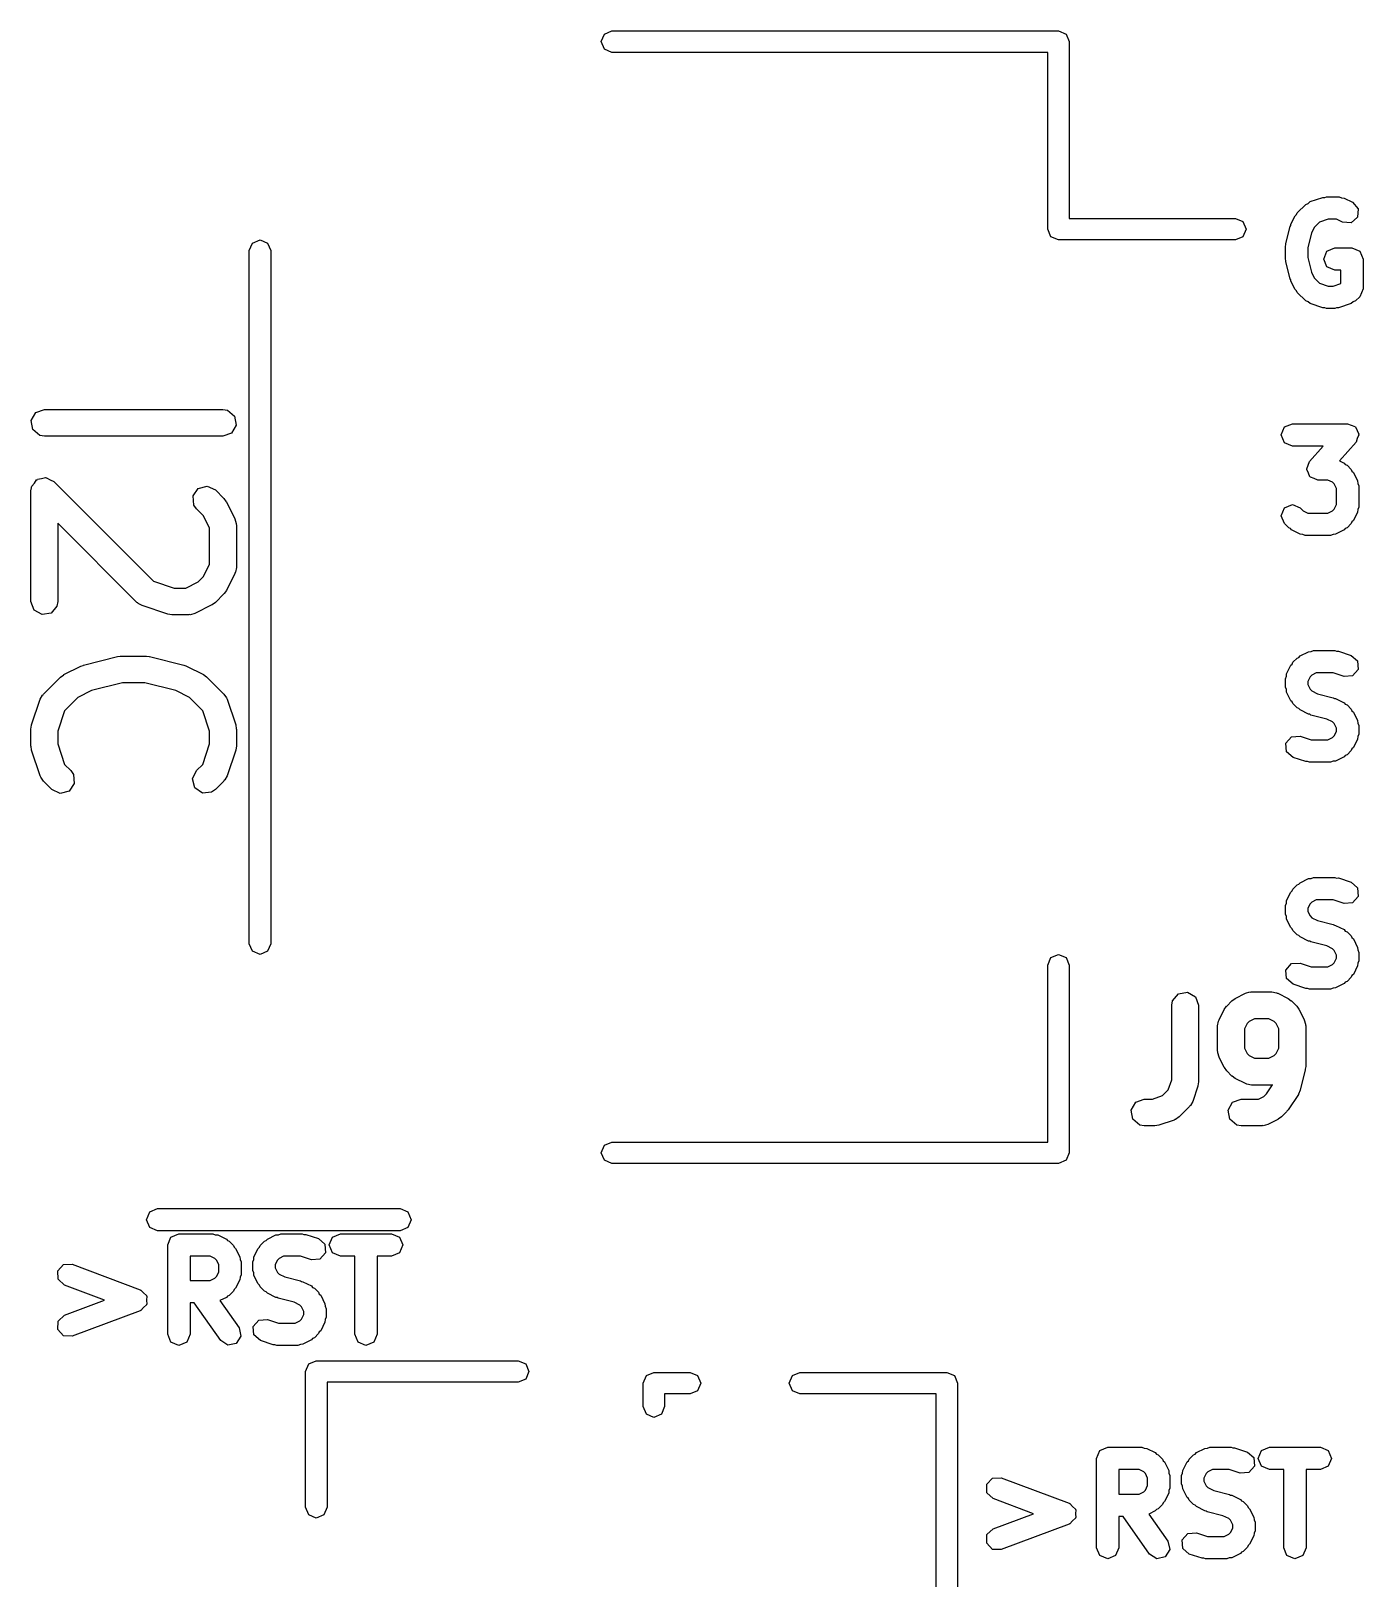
# Model space of a CAD drawing. Extents: x 83.3 to 116.7, y -116.6 to -83.3.
# Drawn here: x 83.27 to 90.73, y -98.49 to -89.83 of the extents above; entities that cross this region are included whole.
import ezdxf

# ---------------------------------------------------------------- set-up
doc = ezdxf.new("R2010")
doc.units = 0
doc.layers.add('BLACK', color=7, linetype='CONTINUOUS')

msp = doc.modelspace()

# ---------------------------------------------------------------- linework, layer by layer
at = {"layer": 'BLACK', "linetype": 'CONTINUOUS'}
for p, q in [((86.465, -89.89), (86.4826, -89.8476)), ((86.4826, -89.9324), (86.465, -89.89)), ((86.4826, -89.8476), (86.525, -89.83)), ((86.525, -89.83), (89.025, -89.83)), ((89.025, -89.83), (89.0674, -89.8476)), ((89.0674, -89.8476), (89.085, -89.89)), ((89.085, -89.89), (89.085, -90.88)), ((86.525, -89.95), (86.4826, -89.9324)), ((88.965, -89.95), (86.525, -89.95)), ((88.965, -90.94), (88.965, -89.95)), ((90.4332, -90.7857), (90.5046, -90.7619)), ((90.5046, -90.7619), (90.5149, -90.7626)), ((90.5149, -90.7626), (90.5244, -90.7587)), ((90.5244, -90.7587), (90.5958, -90.7587)), ((90.5958, -90.7587), (90.6093, -90.7643)), ((90.6093, -90.7643), (90.6238, -90.7653)), ((90.6238, -90.7653), (90.6714, -90.7891)), ((90.3572, -90.8579), (90.3612, -90.8484)), ((90.3612, -90.8484), (90.4088, -90.8008)), ((90.4088, -90.8008), (90.4222, -90.7952)), ((90.4222, -90.7952), (90.4332, -90.7857)), ((90.6714, -90.7891), (90.7027, -90.8252)), ((90.7027, -90.8252), (90.6994, -90.873)), ((88.9826, -90.9824), (88.965, -90.94)), ((89.085, -90.88), (90.015, -90.88)), ((90.015, -90.88), (90.0574, -90.8976)), ((90.0574, -90.8976), (90.075, -90.94)), ((90.075, -90.94), (90.0574, -90.9824)), ((90.2971, -91.0203), (90.3209, -90.9251)), ((90.3209, -90.9251), (90.3251, -90.9194)), ((90.3251, -90.9194), (90.3256, -90.9123)), ((90.3256, -90.9123), (90.3495, -90.8647)), ((90.3495, -90.8647), (90.3572, -90.8579)), ((90.4567, -90.9296), (90.4405, -90.9621)), ((90.4867, -90.8996), (90.4567, -90.9296)), ((90.5345, -90.8837), (90.4867, -90.8996)), ((90.5811, -90.8837), (90.5345, -90.8837)), ((90.6155, -90.9009), (90.5811, -90.8837)), ((90.6632, -90.9043), (90.6155, -90.9009)), ((90.6994, -90.873), (90.6632, -90.9043)), ((84.495, -91.06), (84.5126, -91.0176)), ((84.5126, -91.0176), (84.555, -91)), ((84.555, -91), (84.5974, -91.0176)), ((84.5974, -91.0176), (84.615, -91.06)), ((89.025, -91), (88.9826, -90.9824)), ((90.015, -91), (89.025, -91)), ((90.0574, -90.9824), (90.015, -91)), ((90.2983, -91.0282), (90.2971, -91.0203)), ((90.4405, -90.9621), (90.4202, -91.0432)), ((84.495, -94.94), (84.495, -91.06)), ((84.615, -91.06), (84.615, -94.94)), ((90.2952, -91.0355), (90.2983, -91.0282)), ((90.2952, -91.1069), (90.2952, -91.0355)), ((90.2983, -91.1142), (90.2952, -91.1069)), ((90.2971, -91.1221), (90.2983, -91.1142)), ((90.4202, -91.0432), (90.4202, -91.0992)), ((90.4202, -91.0992), (90.4405, -91.1803)), ((90.5095, -91.1069), (90.5278, -91.0627)), ((90.5278, -91.1511), (90.5095, -91.1069)), ((90.5278, -91.0627), (90.572, -91.0444)), ((90.572, -91.0444), (90.6673, -91.0444)), ((90.6673, -91.0444), (90.7115, -91.0627)), ((90.7115, -91.0627), (90.7298, -91.1069)), ((90.7298, -91.1069), (90.7298, -91.2736)), ((90.3209, -91.2173), (90.2971, -91.1221)), ((90.4405, -91.1803), (90.4567, -91.2127)), ((90.572, -91.1694), (90.5278, -91.1511)), ((90.6048, -91.1694), (90.572, -91.1694)), ((90.6048, -91.2444), (90.6048, -91.1694)), ((90.3251, -91.223), (90.3209, -91.2173)), ((90.3256, -91.2301), (90.3251, -91.223)), ((90.3495, -91.2777), (90.3256, -91.2301)), ((90.3572, -91.2845), (90.3495, -91.2777)), ((90.3612, -91.294), (90.3572, -91.2845)), ((90.4567, -91.2127), (90.4867, -91.2428)), ((90.4867, -91.2428), (90.5345, -91.2587)), ((90.5345, -91.2587), (90.5619, -91.2587)), ((90.5619, -91.2587), (90.6048, -91.2444)), ((90.7298, -91.2736), (90.7115, -91.3178)), ((90.4088, -91.3416), (90.3612, -91.294)), ((90.4222, -91.3471), (90.4088, -91.3416)), ((90.4332, -91.3567), (90.4222, -91.3471)), ((90.5046, -91.3805), (90.4332, -91.3567)), ((90.6632, -91.3567), (90.5918, -91.3805)), ((90.6742, -91.3471), (90.6632, -91.3567)), ((90.6876, -91.3416), (90.6742, -91.3471)), ((90.7115, -91.3178), (90.6876, -91.3416)), ((90.5149, -91.3798), (90.5046, -91.3805)), ((90.5244, -91.3837), (90.5149, -91.3798)), ((90.572, -91.3837), (90.5244, -91.3837)), ((90.5815, -91.3798), (90.572, -91.3837)), ((90.5918, -91.3805), (90.5815, -91.3798)), ((83.2738, -92.0108), (83.2994, -91.9664)), ((83.2994, -91.9664), (83.3476, -91.9488)), ((83.3476, -91.9488), (84.3476, -91.9488)), ((84.3476, -91.9488), (84.3733, -91.9533)), ((84.3733, -91.9533), (84.4126, -91.9863)), ((83.2827, -92.0613), (83.2738, -92.0108)), ((83.322, -92.0943), (83.2827, -92.0613)), ((84.4215, -92.0368), (84.3958, -92.0813)), ((84.4126, -91.9863), (84.4215, -92.0368)), ((90.2714, -92.0912), (90.2897, -92.047)), ((90.2897, -92.047), (90.3339, -92.0287)), ((90.3339, -92.0287), (90.6435, -92.0287)), ((90.6435, -92.0287), (90.6638, -92.0371)), ((90.6638, -92.0371), (90.6846, -92.0442)), ((90.6846, -92.0442), (90.6856, -92.0461)), ((90.6856, -92.0461), (90.6876, -92.047)), ((90.6876, -92.047), (90.6961, -92.0673)), ((90.6961, -92.0673), (90.7058, -92.087)), ((83.3476, -92.0988), (83.322, -92.0943)), ((84.3476, -92.0988), (83.3476, -92.0988)), ((84.3958, -92.0813), (84.3476, -92.0988)), ((90.2897, -92.1354), (90.2714, -92.0912)), ((90.3339, -92.1537), (90.2897, -92.1354)), ((90.5057, -92.1537), (90.3339, -92.1537)), ((90.4297, -92.2405), (90.5057, -92.1537)), ((90.6905, -92.1323), (90.5988, -92.2371)), ((90.6975, -92.1115), (90.6905, -92.1323)), ((90.706, -92.0912), (90.6975, -92.1115)), ((90.7058, -92.087), (90.7051, -92.0891)), ((90.7051, -92.0891), (90.706, -92.0912)), ((90.4227, -92.2613), (90.4297, -92.2405)), ((90.5988, -92.2371), (90.6238, -92.2496)), ((90.4143, -92.2817), (90.4227, -92.2613)), ((90.4151, -92.2837), (90.4143, -92.2817)), ((90.4144, -92.2858), (90.4151, -92.2837)), ((90.4242, -92.3055), (90.4144, -92.2858)), ((90.4326, -92.3259), (90.4242, -92.3055)), ((90.4346, -92.3267), (90.4326, -92.3259)), ((90.4356, -92.3287), (90.4346, -92.3267)), ((90.6238, -92.2496), (90.6305, -92.2573)), ((90.6305, -92.2573), (90.64, -92.2613)), ((90.64, -92.2613), (90.6638, -92.2851)), ((90.6638, -92.2851), (90.6678, -92.2946)), ((90.6678, -92.2946), (90.6755, -92.3013)), ((90.6755, -92.3013), (90.6994, -92.349)), ((83.2726, -92.4048), (83.2755, -92.3886)), ((83.2726, -93.0238), (83.2726, -92.4048)), ((83.2752, -92.3853), (83.2763, -92.3837)), ((83.2755, -92.3886), (83.2752, -92.3853)), ((83.2763, -92.3837), (83.2771, -92.3791)), ((83.2771, -92.3791), (83.2917, -92.3618)), ((83.2917, -92.3618), (83.3046, -92.3433)), ((83.3046, -92.3433), (83.3079, -92.3424)), ((83.3079, -92.3424), (83.3101, -92.3398)), ((83.3101, -92.3398), (83.3324, -92.3359)), ((83.3324, -92.3359), (83.3542, -92.33)), ((83.3542, -92.33), (83.3573, -92.3315)), ((83.3573, -92.3315), (83.3606, -92.3309)), ((83.3606, -92.3309), (83.3802, -92.3422)), ((83.3802, -92.3422), (83.4007, -92.3517)), ((83.4007, -92.3517), (83.9596, -92.9106)), ((84.1799, -92.433), (84.2094, -92.3909)), ((84.2094, -92.3909), (84.2589, -92.3777)), ((84.2589, -92.3777), (84.3054, -92.3993)), ((84.3054, -92.3993), (84.353, -92.447)), ((90.4565, -92.3357), (90.4356, -92.3287)), ((90.4768, -92.3442), (90.4565, -92.3357)), ((90.5335, -92.3442), (90.4768, -92.3442)), ((90.5588, -92.3568), (90.5335, -92.3442)), ((90.5683, -92.3663), (90.5588, -92.3568)), ((90.581, -92.3917), (90.5683, -92.3663)), ((90.581, -92.4812), (90.581, -92.3917)), ((90.6994, -92.349), (90.7004, -92.3635)), ((90.7004, -92.3635), (90.706, -92.3769)), ((90.706, -92.3769), (90.706, -92.496)), ((84.1844, -92.4841), (84.1799, -92.433)), ((84.1993, -92.5054), (84.1844, -92.4841)), ((84.353, -92.447), (84.3659, -92.4653)), ((84.3659, -92.4653), (84.3671, -92.4665)), ((84.3671, -92.4665), (84.4147, -92.5617)), ((90.2714, -92.5436), (90.2897, -92.4994)), ((90.2897, -92.4994), (90.3339, -92.4811)), ((90.3339, -92.4811), (90.3781, -92.4994)), ((90.3781, -92.4994), (90.3948, -92.516)), ((90.5683, -92.5065), (90.581, -92.4812)), ((90.706, -92.496), (90.7004, -92.5094)), ((83.866, -93.0292), (83.4226, -92.5858)), ((83.4226, -92.5858), (83.4226, -93.0238)), ((84.2384, -92.5444), (84.1993, -92.5054)), ((84.2726, -92.6129), (84.2384, -92.5444)), ((84.4147, -92.5617), (84.4221, -92.5867)), ((84.4221, -92.5867), (84.4211, -92.591)), ((90.2897, -92.5878), (90.2714, -92.5436)), ((90.3948, -92.516), (90.4201, -92.5287)), ((90.4201, -92.5287), (90.5335, -92.5287)), ((90.5335, -92.5287), (90.5588, -92.516)), ((90.5588, -92.516), (90.5683, -92.5065)), ((90.6678, -92.5783), (90.6638, -92.5878)), ((90.6755, -92.5715), (90.6678, -92.5783)), ((90.6994, -92.5239), (90.6755, -92.5715)), ((90.7004, -92.5094), (90.6994, -92.5239)), ((84.2726, -92.8156), (84.2726, -92.6129)), ((84.4211, -92.591), (84.4226, -92.5952)), ((84.4226, -92.5952), (84.4226, -92.8333)), ((90.3135, -92.6116), (90.2897, -92.5878)), ((90.323, -92.6155), (90.3135, -92.6116)), ((90.3298, -92.6233), (90.323, -92.6155)), ((90.3774, -92.6471), (90.3298, -92.6233)), ((90.3919, -92.6481), (90.3774, -92.6471)), ((90.4054, -92.6537), (90.3919, -92.6481)), ((90.5482, -92.6537), (90.4054, -92.6537)), ((90.5617, -92.6481), (90.5482, -92.6537)), ((90.5762, -92.6471), (90.5617, -92.6481)), ((90.6238, -92.6233), (90.5762, -92.6471)), ((90.6305, -92.6155), (90.6238, -92.6233)), ((90.64, -92.6116), (90.6305, -92.6155)), ((90.6638, -92.5878), (90.64, -92.6116)), ((84.2384, -92.8841), (84.2726, -92.8156)), ((84.4226, -92.8333), (84.4181, -92.859)), ((83.9596, -92.9106), (84.0741, -92.9488)), ((84.1394, -92.9488), (84.208, -92.9146)), ((84.208, -92.9146), (84.2384, -92.8841)), ((84.4147, -92.8669), (84.3671, -92.9621)), ((84.4152, -92.8624), (84.4147, -92.8669)), ((84.4181, -92.859), (84.4152, -92.8624)), ((84.0741, -92.9488), (84.1394, -92.9488)), ((84.353, -92.9816), (84.3054, -93.0292)), ((84.3537, -92.9801), (84.353, -92.9816)), ((84.3671, -92.9621), (84.3537, -92.9801)), ((83.2902, -93.072), (83.2726, -93.0238)), ((83.3346, -93.0977), (83.2902, -93.072)), ((83.3851, -93.0888), (83.3346, -93.0977)), ((83.4181, -93.0495), (83.3851, -93.0888)), ((83.4226, -93.0238), (83.4181, -93.0495)), ((83.8701, -93.0311), (83.866, -93.0292)), ((83.8724, -93.0349), (83.8701, -93.0311)), ((83.8953, -93.0473), (83.8724, -93.0349)), ((84.0382, -93.095), (83.8953, -93.0473)), ((84.0398, -93.0949), (84.0382, -93.095)), ((84.0619, -93.0988), (84.0398, -93.0949)), ((84.1571, -93.0988), (84.0619, -93.0988)), ((84.1614, -93.0973), (84.1571, -93.0988)), ((84.1657, -93.0983), (84.1614, -93.0973)), ((84.1907, -93.0909), (84.1657, -93.0983)), ((84.2859, -93.0433), (84.1907, -93.0909)), ((84.287, -93.0421), (84.2859, -93.0433)), ((84.3054, -93.0292), (84.287, -93.0421)), ((83.5675, -93.3796), (83.758, -93.332)), ((83.758, -93.332), (83.7729, -93.3309)), ((83.7729, -93.3309), (83.7762, -93.3298)), ((83.7762, -93.3298), (83.919, -93.3298)), ((83.919, -93.3298), (83.9338, -93.3324)), ((83.9338, -93.3324), (83.9372, -93.332)), ((83.9372, -93.332), (84.1277, -93.3796)), ((90.3334, -93.3741), (90.3374, -93.3646)), ((90.3374, -93.3646), (90.3612, -93.3408)), ((90.3612, -93.3408), (90.3707, -93.3369)), ((90.3707, -93.3369), (90.3774, -93.3291)), ((90.3774, -93.3291), (90.425, -93.3053)), ((90.425, -93.3053), (90.4395, -93.3043)), ((90.4395, -93.3043), (90.453, -93.2987)), ((90.453, -93.2987), (90.572, -93.2987)), ((90.572, -93.2987), (90.5815, -93.3026)), ((90.5815, -93.3026), (90.5918, -93.3019)), ((90.5918, -93.3019), (90.6632, -93.3257)), ((90.6632, -93.3257), (90.6994, -93.3571)), ((90.6994, -93.3571), (90.7027, -93.4048)), ((83.3422, -93.5422), (83.4374, -93.447)), ((83.4374, -93.447), (83.4558, -93.4341)), ((83.4558, -93.4341), (83.4569, -93.4329)), ((83.4569, -93.4329), (83.5522, -93.3853)), ((83.5522, -93.3853), (83.5646, -93.3816)), ((83.5646, -93.3816), (83.5675, -93.3796)), ((84.1277, -93.3796), (84.1395, -93.3849)), ((84.1395, -93.3849), (84.1431, -93.3853)), ((84.1431, -93.3853), (84.2383, -93.4329)), ((84.2383, -93.4329), (84.2563, -93.4463)), ((84.2563, -93.4463), (84.2578, -93.447)), ((84.2578, -93.447), (84.353, -93.5422)), ((90.2952, -93.4564), (90.3008, -93.443)), ((90.3008, -93.443), (90.3018, -93.4285)), ((90.3018, -93.4285), (90.3256, -93.3809)), ((90.3256, -93.3809), (90.3334, -93.3741)), ((90.4329, -93.4458), (90.4202, -93.4712)), ((90.4424, -93.4364), (90.4329, -93.4458)), ((90.4677, -93.4237), (90.4424, -93.4364)), ((90.5619, -93.4237), (90.4677, -93.4237)), ((90.6237, -93.4443), (90.5619, -93.4237)), ((90.6714, -93.4409), (90.6237, -93.4443)), ((90.7027, -93.4048), (90.6714, -93.4409)), ((83.6119, -93.5231), (83.5349, -93.5616)), ((83.7854, -93.4798), (83.6119, -93.5231)), ((83.9098, -93.4798), (83.7854, -93.4798)), ((84.0833, -93.5231), (83.9098, -93.4798)), ((84.1603, -93.5616), (84.0833, -93.5231)), ((90.2952, -93.504), (90.2952, -93.4564)), ((90.3008, -93.5175), (90.2952, -93.504)), ((90.3018, -93.532), (90.3008, -93.5175)), ((90.3256, -93.5796), (90.3018, -93.532)), ((90.4202, -93.4712), (90.4202, -93.4893)), ((90.4202, -93.4893), (90.4329, -93.5146)), ((90.4329, -93.5146), (90.4424, -93.5241)), ((90.4424, -93.5241), (90.4748, -93.5403)), ((83.2765, -93.7144), (83.3241, -93.5715)), ((83.3241, -93.5715), (83.3365, -93.5486)), ((83.3365, -93.5486), (83.3403, -93.5463)), ((83.3403, -93.5463), (83.3422, -93.5422)), ((83.5349, -93.5616), (83.4608, -93.6358)), ((84.2344, -93.6358), (84.1603, -93.5616)), ((84.353, -93.5422), (84.368, -93.5635)), ((84.368, -93.5635), (84.3684, -93.568)), ((84.3684, -93.568), (84.3712, -93.5715)), ((84.3712, -93.5715), (84.4188, -93.7144)), ((90.3334, -93.5864), (90.3256, -93.5796)), ((90.3374, -93.5959), (90.3334, -93.5864)), ((90.3612, -93.6197), (90.3374, -93.5959)), ((90.3707, -93.6236), (90.3612, -93.6197)), ((90.3774, -93.6314), (90.3707, -93.6236)), ((90.4748, -93.5403), (90.5634, -93.5625)), ((90.5634, -93.5625), (90.5691, -93.5667)), ((90.5691, -93.5667), (90.5762, -93.5672)), ((90.5762, -93.5672), (90.6238, -93.591)), ((90.6238, -93.591), (90.6305, -93.5988)), ((90.6305, -93.5988), (90.64, -93.6027)), ((90.64, -93.6027), (90.6638, -93.6265)), ((83.4608, -93.6358), (83.4226, -93.7503)), ((84.2726, -93.7503), (84.2344, -93.6358)), ((90.425, -93.6552), (90.3774, -93.6314)), ((90.4321, -93.6557), (90.425, -93.6552)), ((90.4378, -93.6599), (90.4321, -93.6557)), ((90.5264, -93.6821), (90.4378, -93.6599)), ((90.5588, -93.6983), (90.5264, -93.6821)), ((90.5683, -93.7077), (90.5588, -93.6983)), ((90.581, -93.7331), (90.5683, -93.7077)), ((90.6638, -93.6265), (90.6678, -93.636)), ((90.6678, -93.636), (90.6755, -93.6428)), ((90.6755, -93.6428), (90.6994, -93.6904)), ((90.6994, -93.6904), (90.7004, -93.7049)), ((90.7004, -93.7049), (90.706, -93.7183)), ((83.2726, -93.7381), (83.2765, -93.716)), ((83.2726, -93.8333), (83.2726, -93.7381)), ((83.2765, -93.716), (83.2765, -93.7144)), ((83.4226, -93.7503), (83.4226, -93.8212)), ((84.2726, -93.8212), (84.2726, -93.7503)), ((84.4188, -93.7144), (84.4221, -93.7366)), ((84.4221, -93.7366), (84.4226, -93.7381)), ((84.4226, -93.7381), (84.4226, -93.8333)), ((90.2984, -93.8176), (90.3298, -93.7815)), ((90.3298, -93.7815), (90.3775, -93.7781)), ((90.3775, -93.7781), (90.4393, -93.7987)), ((90.4393, -93.7987), (90.5335, -93.7987)), ((90.5335, -93.7987), (90.5588, -93.786)), ((90.5588, -93.786), (90.5683, -93.7765)), ((90.5683, -93.7765), (90.581, -93.7512)), ((90.581, -93.7512), (90.581, -93.7331)), ((90.6994, -93.7939), (90.6755, -93.8415)), ((90.7004, -93.7794), (90.6994, -93.7939)), ((90.706, -93.766), (90.7004, -93.7794)), ((90.706, -93.7183), (90.706, -93.766)), ((83.2732, -93.8349), (83.2726, -93.8333)), ((83.2765, -93.8571), (83.2732, -93.8349)), ((83.3241, -93.9999), (83.2765, -93.8571)), ((83.4226, -93.8212), (83.4608, -93.9357)), ((84.2344, -93.9357), (84.2726, -93.8212)), ((84.4188, -93.8571), (84.3712, -93.9999)), ((84.4226, -93.8333), (84.4187, -93.8554)), ((84.4187, -93.8554), (84.4188, -93.8571)), ((90.3018, -93.8653), (90.2984, -93.8176)), ((90.338, -93.8967), (90.3018, -93.8653)), ((90.6305, -93.8855), (90.6238, -93.8933)), ((90.64, -93.8816), (90.6305, -93.8855)), ((90.6638, -93.8578), (90.64, -93.8816)), ((90.6678, -93.8483), (90.6638, -93.8578)), ((90.6755, -93.8415), (90.6678, -93.8483)), ((83.4608, -93.9357), (83.4959, -93.9708)), ((83.4959, -93.9708), (83.5108, -93.9921)), ((84.1777, -94.0173), (84.1993, -93.9708)), ((84.1993, -93.9708), (84.2344, -93.9357)), ((90.4094, -93.9205), (90.338, -93.8967)), ((90.4197, -93.9198), (90.4094, -93.9205)), ((90.4292, -93.9237), (90.4197, -93.9198)), ((90.5482, -93.9237), (90.4292, -93.9237)), ((90.5617, -93.9181), (90.5482, -93.9237)), ((90.5762, -93.9171), (90.5617, -93.9181)), ((90.6238, -93.8933), (90.5762, -93.9171)), ((83.3269, -94.0034), (83.3241, -93.9999)), ((83.3273, -94.0079), (83.3269, -94.0034)), ((83.3422, -94.0292), (83.3273, -94.0079)), ((83.3898, -94.0768), (83.3422, -94.0292)), ((83.5153, -94.0432), (83.4859, -94.0852)), ((83.5108, -93.9921), (83.5153, -94.0432)), ((84.1909, -94.0668), (84.1777, -94.0173)), ((84.353, -94.0292), (84.3054, -94.0768)), ((84.3549, -94.0252), (84.353, -94.0292)), ((84.3587, -94.0228), (84.3549, -94.0252)), ((84.3712, -93.9999), (84.3587, -94.0228)), ((83.4363, -94.0985), (83.3898, -94.0768)), ((83.4859, -94.0852), (83.4363, -94.0985)), ((84.233, -94.0963), (84.1909, -94.0668)), ((84.2841, -94.0918), (84.233, -94.0963)), ((84.3054, -94.0768), (84.2841, -94.0918)), ((90.3774, -94.5991), (90.425, -94.5753)), ((90.425, -94.5753), (90.4395, -94.5743)), ((90.4395, -94.5743), (90.453, -94.5687)), ((90.453, -94.5687), (90.572, -94.5687)), ((90.572, -94.5687), (90.5815, -94.5726)), ((90.5815, -94.5726), (90.5918, -94.5719)), ((90.5918, -94.5719), (90.6632, -94.5957)), ((90.3018, -94.6985), (90.3256, -94.6509)), ((90.3256, -94.6509), (90.3334, -94.6441)), ((90.3334, -94.6441), (90.3374, -94.6346)), ((90.3374, -94.6346), (90.3612, -94.6108)), ((90.3612, -94.6108), (90.3707, -94.6069)), ((90.3707, -94.6069), (90.3774, -94.5991)), ((90.6632, -94.5957), (90.6994, -94.627)), ((90.6994, -94.627), (90.7027, -94.6748)), ((90.2952, -94.7264), (90.3008, -94.713)), ((90.2952, -94.774), (90.2952, -94.7264)), ((90.3008, -94.713), (90.3018, -94.6985)), ((90.4329, -94.7158), (90.4202, -94.7412)), ((90.4202, -94.7412), (90.4202, -94.7593)), ((90.4424, -94.7064), (90.4329, -94.7158)), ((90.4677, -94.6937), (90.4424, -94.7064)), ((90.5619, -94.6937), (90.4677, -94.6937)), ((90.6237, -94.7143), (90.5619, -94.6937)), ((90.6714, -94.7109), (90.6237, -94.7143)), ((90.7027, -94.6748), (90.6714, -94.7109)), ((90.3008, -94.7875), (90.2952, -94.774)), ((90.3018, -94.802), (90.3008, -94.7875)), ((90.3256, -94.8496), (90.3018, -94.802)), ((90.4202, -94.7593), (90.4329, -94.7846)), ((90.4329, -94.7846), (90.4424, -94.7941)), ((90.4424, -94.7941), (90.4748, -94.8103)), ((90.4748, -94.8103), (90.5634, -94.8325)), ((90.5634, -94.8325), (90.5691, -94.8367)), ((90.5691, -94.8367), (90.5762, -94.8372)), ((90.5762, -94.8372), (90.6238, -94.861)), ((90.3334, -94.8564), (90.3256, -94.8496)), ((90.3374, -94.8659), (90.3334, -94.8564)), ((90.3612, -94.8897), (90.3374, -94.8659)), ((90.3707, -94.8936), (90.3612, -94.8897)), ((90.3774, -94.9014), (90.3707, -94.8936)), ((90.425, -94.9252), (90.3774, -94.9014)), ((90.4321, -94.9257), (90.425, -94.9252)), ((90.6238, -94.861), (90.6305, -94.8688)), ((90.6305, -94.8688), (90.64, -94.8727)), ((90.64, -94.8727), (90.6638, -94.8965)), ((90.6638, -94.8965), (90.6678, -94.906)), ((90.6678, -94.906), (90.6755, -94.9128)), ((90.6755, -94.9128), (90.6994, -94.9604)), ((84.5126, -94.9824), (84.495, -94.94)), ((84.555, -95), (84.5126, -94.9824)), ((84.5974, -94.9824), (84.555, -95)), ((84.615, -94.94), (84.5974, -94.9824)), ((88.9826, -95.0176), (89.025, -95)), ((89.025, -95), (89.0674, -95.0176)), ((90.4378, -94.9299), (90.4321, -94.9257)), ((90.5264, -94.9521), (90.4378, -94.9299)), ((90.5588, -94.9683), (90.5264, -94.9521)), ((90.5683, -94.9777), (90.5588, -94.9683)), ((90.581, -95.0031), (90.5683, -94.9777)), ((90.581, -95.0212), (90.581, -95.0031)), ((90.6994, -94.9604), (90.7004, -94.9749)), ((90.7004, -94.9749), (90.706, -94.9883)), ((90.706, -94.9883), (90.706, -95.036)), ((88.965, -95.06), (88.9826, -95.0176)), ((88.965, -96.05), (88.965, -95.06)), ((89.0674, -95.0176), (89.085, -95.06)), ((89.085, -95.06), (89.085, -96.11)), ((90.2984, -95.0876), (90.3298, -95.0515)), ((90.3018, -95.1353), (90.2984, -95.0876)), ((90.3298, -95.0515), (90.3775, -95.0481)), ((90.3775, -95.0481), (90.4393, -95.0687)), ((90.4393, -95.0687), (90.5335, -95.0687)), ((90.5335, -95.0687), (90.5588, -95.056)), ((90.5588, -95.056), (90.5683, -95.0465)), ((90.5683, -95.0465), (90.581, -95.0212)), ((90.6994, -95.0639), (90.6755, -95.1115)), ((90.7004, -95.0494), (90.6994, -95.0639)), ((90.706, -95.036), (90.7004, -95.0494)), ((90.338, -95.1667), (90.3018, -95.1353)), ((90.4094, -95.1905), (90.338, -95.1667)), ((90.6238, -95.1633), (90.5762, -95.1871)), ((90.6305, -95.1555), (90.6238, -95.1633)), ((90.64, -95.1516), (90.6305, -95.1555)), ((90.6638, -95.1278), (90.64, -95.1516)), ((90.6678, -95.1183), (90.6638, -95.1278)), ((90.6755, -95.1115), (90.6678, -95.1183)), ((89.6588, -95.2846), (89.6633, -95.259)), ((89.6633, -95.259), (89.6963, -95.2197)), ((89.6963, -95.2197), (89.7468, -95.2108)), ((89.7468, -95.2108), (89.7912, -95.2364)), ((89.7912, -95.2364), (89.8088, -95.2846)), ((89.9664, -95.2887), (89.995, -95.2602)), ((89.995, -95.2602), (90.0134, -95.2473)), ((90.0134, -95.2473), (90.0145, -95.2461)), ((90.0145, -95.2461), (90.0716, -95.2176)), ((90.0716, -95.2176), (90.0966, -95.2101)), ((90.0966, -95.2101), (90.101, -95.2112)), ((90.101, -95.2112), (90.1052, -95.2096)), ((90.1052, -95.2096), (90.2195, -95.2096)), ((90.2195, -95.2096), (90.2451, -95.2142)), ((90.2451, -95.2142), (90.2486, -95.217)), ((90.2486, -95.217), (90.253, -95.2176)), ((90.253, -95.2176), (90.3101, -95.2461)), ((90.3101, -95.2461), (90.3282, -95.2595)), ((90.3282, -95.2595), (90.3296, -95.2602)), ((90.3296, -95.2602), (90.3582, -95.2887)), ((90.4197, -95.1898), (90.4094, -95.1905)), ((90.4292, -95.1937), (90.4197, -95.1898)), ((90.5482, -95.1937), (90.4292, -95.1937)), ((90.5617, -95.1881), (90.5482, -95.1937)), ((90.5762, -95.1871), (90.5617, -95.1881)), ((89.6588, -95.701), (89.6588, -95.2846)), ((89.8088, -95.2846), (89.8088, -95.7132)), ((89.9238, -95.3654), (89.9524, -95.3082)), ((89.9524, -95.3082), (89.9657, -95.2902)), ((89.9657, -95.2902), (89.9664, -95.2887)), ((90.3582, -95.2887), (90.3711, -95.3071)), ((90.3711, -95.3071), (90.3723, -95.3082)), ((90.3723, -95.3082), (90.4008, -95.3654)), ((89.9159, -95.3989), (89.9204, -95.3733)), ((89.9159, -95.5418), (89.9159, -95.3989)), ((89.9204, -95.3733), (89.9233, -95.3698)), ((89.9233, -95.3698), (89.9238, -95.3654)), ((90.0811, -95.3862), (90.0659, -95.4166)), ((90.0659, -95.4166), (90.0659, -95.5241)), ((90.0925, -95.3748), (90.0811, -95.3862)), ((90.1229, -95.3596), (90.0925, -95.3748)), ((90.2018, -95.3596), (90.1229, -95.3596)), ((90.2322, -95.3748), (90.2018, -95.3596)), ((90.2435, -95.3862), (90.2322, -95.3748)), ((90.2588, -95.4166), (90.2435, -95.3862)), ((90.2588, -95.5241), (90.2588, -95.4166)), ((90.4008, -95.3654), (90.4083, -95.3903)), ((90.4083, -95.3903), (90.4072, -95.3947)), ((90.4072, -95.3947), (90.4088, -95.3989)), ((90.4088, -95.3989), (90.4088, -95.6275)), ((90.0659, -95.5241), (90.0811, -95.5545)), ((90.2435, -95.5545), (90.2588, -95.5241)), ((89.9174, -95.546), (89.9159, -95.5418)), ((89.9164, -95.5504), (89.9174, -95.546)), ((89.9238, -95.5753), (89.9164, -95.5504)), ((89.9524, -95.6325), (89.9238, -95.5753)), ((90.0811, -95.5545), (90.0925, -95.5659)), ((90.0925, -95.5659), (90.1229, -95.5811)), ((90.1229, -95.5811), (90.2018, -95.5811)), ((90.2018, -95.5811), (90.2322, -95.5659)), ((90.2322, -95.5659), (90.2435, -95.5545)), ((89.6396, -95.7584), (89.6588, -95.701)), ((89.9536, -95.6336), (89.9524, -95.6325)), ((89.9664, -95.652), (89.9536, -95.6336)), ((89.995, -95.6805), (89.9664, -95.652)), ((89.9965, -95.6812), (89.995, -95.6805)), ((90.0145, -95.6946), (89.9965, -95.6812)), ((90.0716, -95.7231), (90.0145, -95.6946)), ((90.4065, -95.6457), (90.3779, -95.76)), ((90.4088, -95.6275), (90.4062, -95.6422)), ((90.4062, -95.6422), (90.4065, -95.6457)), ((89.5502, -95.8096), (89.6075, -95.7905)), ((89.6075, -95.7905), (89.6396, -95.7584)), ((89.8049, -95.7369), (89.7763, -95.8226)), ((89.8088, -95.7132), (89.8049, -95.7353)), ((89.8049, -95.7353), (89.8049, -95.7369)), ((90.0761, -95.7237), (90.0716, -95.7231)), ((90.0795, -95.7265), (90.0761, -95.7237)), ((90.1052, -95.7311), (90.0795, -95.7265)), ((90.2195, -95.7311), (90.1052, -95.7311)), ((90.175, -95.7944), (90.1897, -95.7797)), ((90.1897, -95.7797), (90.2231, -95.7298)), ((90.2231, -95.7298), (90.2195, -95.7311)), ((90.3676, -95.7834), (90.3104, -95.8691)), ((90.3677, -95.783), (90.3676, -95.7834)), ((90.3779, -95.76), (90.3677, -95.783)), ((89.4313, -95.8716), (89.457, -95.8272)), ((89.4402, -95.9221), (89.4313, -95.8716)), ((89.457, -95.8272), (89.5052, -95.8096)), ((89.5052, -95.8096), (89.5502, -95.8096)), ((89.7582, -95.852), (89.7011, -95.9091)), ((89.7601, -95.8479), (89.7582, -95.852)), ((89.7639, -95.8455), (89.7601, -95.8479)), ((89.7763, -95.8226), (89.7639, -95.8455)), ((89.9742, -95.8716), (89.9998, -95.8272)), ((89.9831, -95.9221), (89.9742, -95.8716)), ((89.9998, -95.8272), (90.048, -95.8096)), ((90.048, -95.8096), (90.1446, -95.8096)), ((90.1446, -95.8096), (90.175, -95.7944)), ((90.3025, -95.8774), (90.3011, -95.8805)), ((90.3104, -95.8691), (90.3025, -95.8774)), ((89.4795, -95.9551), (89.4402, -95.9221)), ((89.5052, -95.9596), (89.4795, -95.9551)), ((89.5623, -95.9596), (89.5052, -95.9596)), ((89.5639, -95.9591), (89.5623, -95.9596)), ((89.586, -95.9558), (89.5639, -95.9591)), ((89.6718, -95.9272), (89.586, -95.9558)), ((89.6753, -95.9244), (89.6718, -95.9272)), ((89.6797, -95.924), (89.6753, -95.9244)), ((89.7011, -95.9091), (89.6797, -95.924)), ((90.0224, -95.9551), (89.9831, -95.9221)), ((90.048, -95.9596), (90.0224, -95.9551)), ((90.1623, -95.9596), (90.048, -95.9596)), ((90.1665, -95.9581), (90.1623, -95.9596)), ((90.1709, -95.9591), (90.1665, -95.9581)), ((90.1959, -95.9517), (90.1709, -95.9591)), ((90.253, -95.9231), (90.1959, -95.9517)), ((90.2541, -95.922), (90.253, -95.9231)), ((90.2725, -95.9091), (90.2541, -95.922)), ((90.3011, -95.8805), (90.2725, -95.9091)), ((86.4826, -96.0676), (86.525, -96.05)), ((86.525, -96.05), (88.965, -96.05)), ((86.465, -96.11), (86.4826, -96.0676)), ((86.4826, -96.1524), (86.465, -96.11)), ((89.085, -96.11), (89.0674, -96.1524)), ((86.525, -96.17), (86.4826, -96.1524)), ((89.025, -96.17), (86.525, -96.17)), ((89.0674, -96.1524), (89.025, -96.17)), ((83.919, -96.485), (83.9374, -96.4408)), ((83.9374, -96.4408), (83.9815, -96.4225)), ((83.9815, -96.4225), (85.3387, -96.4225)), ((85.3387, -96.4225), (85.3829, -96.4408)), ((85.3829, -96.4408), (85.4012, -96.485)), ((83.9374, -96.5292), (83.919, -96.485)), ((83.9815, -96.5475), (83.9374, -96.5292)), ((85.3387, -96.5475), (83.9815, -96.5475)), ((84.0564, -96.582), (84.1006, -96.5637)), ((84.1006, -96.5637), (84.2911, -96.5637)), ((84.2911, -96.5637), (84.3045, -96.5693)), ((84.3045, -96.5693), (84.319, -96.5703)), ((84.319, -96.5703), (84.3666, -96.5941)), ((84.5965, -96.5941), (84.6441, -96.5703)), ((84.6441, -96.5703), (84.6586, -96.5693)), ((84.6586, -96.5693), (84.672, -96.5637)), ((84.672, -96.5637), (84.7911, -96.5637)), ((84.7911, -96.5637), (84.8006, -96.5676)), ((84.8006, -96.5676), (84.8108, -96.5669)), ((84.8108, -96.5669), (84.8823, -96.5907)), ((84.9612, -96.582), (85.0054, -96.5637)), ((85.0054, -96.5637), (85.2911, -96.5637)), ((85.2911, -96.5637), (85.3353, -96.582)), ((85.3829, -96.5292), (85.3387, -96.5475)), ((85.4012, -96.485), (85.3829, -96.5292)), ((84.0381, -96.6262), (84.0564, -96.582)), ((84.0381, -97.1262), (84.0381, -96.6262)), ((84.3666, -96.5941), (84.3734, -96.6019)), ((84.3734, -96.6019), (84.3829, -96.6058)), ((84.3829, -96.6058), (84.4067, -96.6296)), ((84.4067, -96.6296), (84.4106, -96.6391)), ((84.4106, -96.6391), (84.4184, -96.6459)), ((84.4184, -96.6459), (84.4422, -96.6935)), ((84.5209, -96.6935), (84.5447, -96.6459)), ((84.5447, -96.6459), (84.5525, -96.6391)), ((84.5525, -96.6391), (84.5564, -96.6296)), ((84.5564, -96.6296), (84.5802, -96.6058)), ((84.5802, -96.6058), (84.5897, -96.6019)), ((84.5897, -96.6019), (84.5965, -96.5941)), ((84.8823, -96.5907), (84.9184, -96.6221)), ((84.9184, -96.6221), (84.9218, -96.6698)), ((84.9429, -96.6262), (84.9612, -96.582)), ((84.9612, -96.6704), (84.9429, -96.6262)), ((85.3353, -96.582), (85.3536, -96.6262)), ((85.3536, -96.6262), (85.3353, -96.6704)), ((83.423, -96.7709), (83.4557, -96.736)), ((83.4557, -96.736), (83.5035, -96.7343)), ((83.5035, -96.7343), (83.8844, -96.8772)), ((84.1631, -96.6887), (84.1631, -96.8256)), ((84.2763, -96.6887), (84.1631, -96.6887)), ((84.3017, -96.7014), (84.2763, -96.6887)), ((84.3111, -96.7108), (84.3017, -96.7014)), ((84.3238, -96.7362), (84.3111, -96.7108)), ((84.3238, -96.7781), (84.3238, -96.7362)), ((84.4422, -96.6935), (84.4432, -96.708)), ((84.4432, -96.708), (84.4488, -96.7214)), ((84.4488, -96.7214), (84.4488, -96.7929)), ((84.5143, -96.7214), (84.5199, -96.708)), ((84.5143, -96.769), (84.5143, -96.7214)), ((84.5199, -96.708), (84.5209, -96.6935)), ((84.652, -96.7108), (84.6393, -96.7362)), ((84.6393, -96.7362), (84.6393, -96.7543)), ((84.6614, -96.7014), (84.652, -96.7108)), ((84.6868, -96.6887), (84.6614, -96.7014)), ((84.7809, -96.6887), (84.6868, -96.6887)), ((84.8427, -96.7093), (84.7809, -96.6887)), ((84.8905, -96.7059), (84.8427, -96.7093)), ((84.9218, -96.6698), (84.8905, -96.7059)), ((85.0054, -96.6887), (84.9612, -96.6704)), ((85.0857, -96.6887), (85.0054, -96.6887)), ((85.0857, -97.1262), (85.0857, -96.6887)), ((85.2911, -96.6887), (85.2107, -96.6887)), ((85.2107, -96.6887), (85.2107, -97.1262)), ((85.3353, -96.6704), (85.2911, -96.6887)), ((83.4246, -96.8187), (83.423, -96.7709)), ((83.4596, -96.8514), (83.4246, -96.8187)), ((84.1631, -96.8256), (84.2763, -96.8256)), ((84.2763, -96.8256), (84.3017, -96.8129)), ((84.3017, -96.8129), (84.3111, -96.8035)), ((84.3111, -96.8035), (84.3238, -96.7781)), ((84.4422, -96.8208), (84.4184, -96.8684)), ((84.4432, -96.8063), (84.4422, -96.8208)), ((84.4488, -96.7929), (84.4432, -96.8063)), ((84.5199, -96.7825), (84.5143, -96.769)), ((84.5209, -96.797), (84.5199, -96.7825)), ((84.5447, -96.8446), (84.5209, -96.797)), ((84.6393, -96.7543), (84.652, -96.7796)), ((84.652, -96.7796), (84.6614, -96.7891)), ((84.6614, -96.7891), (84.6938, -96.8053)), ((84.6938, -96.8053), (84.7824, -96.8275)), ((84.7824, -96.8275), (84.7881, -96.8317)), ((83.6845, -96.9357), (83.4596, -96.8514)), ((83.8844, -96.8772), (83.8861, -96.8787)), ((83.8861, -96.8787), (83.8884, -96.8788)), ((83.8884, -96.8788), (83.9034, -96.8949)), ((83.9034, -96.8949), (83.9194, -96.9099)), ((83.9194, -96.9099), (83.9195, -96.9121)), ((83.9195, -96.9121), (83.921, -96.9138)), ((83.921, -96.9138), (83.9203, -96.9357)), ((84.3734, -96.9124), (84.3666, -96.9202)), ((84.3829, -96.9085), (84.3734, -96.9124)), ((84.4067, -96.8847), (84.3829, -96.9085)), ((84.4106, -96.8752), (84.4067, -96.8847)), ((84.4184, -96.8684), (84.4106, -96.8752)), ((84.5525, -96.8514), (84.5447, -96.8446)), ((84.5564, -96.8609), (84.5525, -96.8514)), ((84.5802, -96.8847), (84.5564, -96.8609)), ((84.5897, -96.8886), (84.5802, -96.8847)), ((84.5965, -96.8964), (84.5897, -96.8886)), ((84.6441, -96.9202), (84.5965, -96.8964)), ((84.7881, -96.8317), (84.7952, -96.8322)), ((84.7952, -96.8322), (84.8428, -96.856)), ((84.8428, -96.856), (84.8496, -96.8638)), ((84.8496, -96.8638), (84.8591, -96.8677)), ((84.8591, -96.8677), (84.8829, -96.8915)), ((84.8829, -96.8915), (84.8868, -96.901)), ((84.8868, -96.901), (84.8946, -96.9078)), ((84.8946, -96.9078), (84.9184, -96.9554)), ((83.4596, -97.02), (83.6845, -96.9357)), ((83.8844, -96.9942), (83.5035, -97.1371)), ((83.8861, -96.9927), (83.8844, -96.9942)), ((83.8884, -96.9926), (83.8861, -96.9927)), ((83.9034, -96.9766), (83.8884, -96.9926)), ((83.9194, -96.9616), (83.9034, -96.9766)), ((83.9195, -96.9593), (83.9194, -96.9616)), ((83.921, -96.9577), (83.9195, -96.9593)), ((83.9203, -96.9357), (83.921, -96.9577)), ((84.1871, -96.9506), (84.1631, -96.9506)), ((84.1631, -96.9506), (84.1631, -97.1262)), ((84.3351, -97.162), (84.1871, -96.9506)), ((84.3666, -96.9202), (84.3309, -96.9381)), ((84.3309, -96.9381), (84.4375, -97.0903)), ((84.6512, -96.9207), (84.6441, -96.9202)), ((84.6569, -96.9249), (84.6512, -96.9207)), ((84.7454, -96.9471), (84.6569, -96.9249)), ((84.7779, -96.9633), (84.7454, -96.9471)), ((84.7873, -96.9727), (84.7779, -96.9633)), ((84.8, -96.9981), (84.7873, -96.9727)), ((84.8, -97.0162), (84.8, -96.9981)), ((84.9184, -96.9554), (84.9194, -96.9699)), ((84.9194, -96.9699), (84.925, -96.9833)), ((84.925, -96.9833), (84.925, -97.031)), ((83.423, -97.1005), (83.4246, -97.0527)), ((83.4246, -97.0527), (83.4596, -97.02)), ((84.4375, -97.0903), (84.4479, -97.1371)), ((84.5175, -97.0826), (84.5488, -97.0465)), ((84.5209, -97.1303), (84.5175, -97.0826)), ((84.5488, -97.0465), (84.5965, -97.0431)), ((84.5965, -97.0431), (84.6584, -97.0637)), ((84.6584, -97.0637), (84.7525, -97.0637)), ((84.7525, -97.0637), (84.7779, -97.051)), ((84.7779, -97.051), (84.7873, -97.0415)), ((84.7873, -97.0415), (84.8, -97.0162)), ((84.9184, -97.0589), (84.8946, -97.1065)), ((84.9194, -97.0444), (84.9184, -97.0589)), ((84.925, -97.031), (84.9194, -97.0444)), ((83.4557, -97.1355), (83.423, -97.1005)), ((83.5035, -97.1371), (83.4557, -97.1355)), ((84.0564, -97.1704), (84.0381, -97.1262)), ((84.1006, -97.1887), (84.0564, -97.1704)), ((84.1448, -97.1704), (84.1006, -97.1887)), ((84.1631, -97.1262), (84.1448, -97.1704)), ((84.3754, -97.1877), (84.3351, -97.162)), ((84.4222, -97.1774), (84.3754, -97.1877)), ((84.4479, -97.1371), (84.4222, -97.1774)), ((84.557, -97.1617), (84.5209, -97.1303)), ((84.6285, -97.1855), (84.557, -97.1617)), ((84.8428, -97.1583), (84.7952, -97.1821)), ((84.8496, -97.1505), (84.8428, -97.1583)), ((84.8591, -97.1466), (84.8496, -97.1505)), ((84.8829, -97.1228), (84.8591, -97.1466)), ((84.8868, -97.1133), (84.8829, -97.1228)), ((84.8946, -97.1065), (84.8868, -97.1133)), ((85.104, -97.1704), (85.0857, -97.1262)), ((85.1482, -97.1887), (85.104, -97.1704)), ((85.1924, -97.1704), (85.1482, -97.1887)), ((85.2107, -97.1262), (85.1924, -97.1704)), ((84.6387, -97.1848), (84.6285, -97.1855)), ((84.6482, -97.1887), (84.6387, -97.1848)), ((84.7673, -97.1887), (84.6482, -97.1887)), ((84.7807, -97.1831), (84.7673, -97.1887)), ((84.7952, -97.1821), (84.7807, -97.1831)), ((84.81, -97.335), (84.8276, -97.2926)), ((84.81, -98.095), (84.81, -97.335)), ((84.8276, -97.2926), (84.87, -97.275)), ((84.87, -97.275), (86, -97.275)), ((86, -97.275), (86.0424, -97.2926)), ((86.0424, -97.2926), (86.06, -97.335)), ((86.06, -97.335), (86.0424, -97.3774)), ((86.7176, -97.3576), (86.76, -97.34)), ((86.76, -97.34), (86.9625, -97.34)), ((86.9625, -97.34), (87.0049, -97.3576)), ((87.5351, -97.3576), (87.5775, -97.34)), ((87.5775, -97.34), (88.4, -97.34)), ((88.4, -97.34), (88.4424, -97.3576)), ((86, -97.395), (84.93, -97.395)), ((84.93, -97.395), (84.93, -98.095)), ((86.0424, -97.3774), (86, -97.395)), ((86.7, -97.4), (86.7176, -97.3576)), ((86.7, -97.5315), (86.7, -97.4)), ((87.0049, -97.3576), (87.0225, -97.4)), ((87.0225, -97.4), (87.0049, -97.4424)), ((87.5175, -97.4), (87.5351, -97.3576)), ((87.5351, -97.4424), (87.5175, -97.4)), ((88.4424, -97.3576), (88.46, -97.4)), ((88.46, -97.4), (88.46, -102.6)), ((86.9625, -97.46), (86.82, -97.46)), ((86.82, -97.46), (86.82, -97.5315)), ((87.0049, -97.4424), (86.9625, -97.46)), ((87.5775, -97.46), (87.5351, -97.4424)), ((88.34, -97.46), (87.5775, -97.46)), ((88.34, -102.54), (88.34, -97.46)), ((86.7176, -97.574), (86.7, -97.5315)), ((86.76, -97.5915), (86.7176, -97.574)), ((86.8024, -97.574), (86.76, -97.5915)), ((86.82, -97.5315), (86.8024, -97.574)), ((89.2381, -97.8212), (89.2564, -97.777)), ((89.2564, -97.777), (89.3006, -97.7587)), ((89.3006, -97.7587), (89.4911, -97.7587)), ((89.4911, -97.7587), (89.5045, -97.7643)), ((89.5045, -97.7643), (89.519, -97.7653)), ((89.519, -97.7653), (89.5666, -97.7891)), ((89.7965, -97.7891), (89.8441, -97.7653)), ((89.8441, -97.7653), (89.8586, -97.7643)), ((89.8586, -97.7643), (89.872, -97.7587)), ((89.872, -97.7587), (89.9911, -97.7587)), ((89.9911, -97.7587), (90.0006, -97.7626)), ((90.0006, -97.7626), (90.0108, -97.7619)), ((90.0108, -97.7619), (90.0823, -97.7857)), ((90.1429, -97.8212), (90.1612, -97.777)), ((90.1612, -97.777), (90.2054, -97.7587)), ((90.2054, -97.7587), (90.4911, -97.7587)), ((90.4911, -97.7587), (90.5353, -97.777)), ((90.5353, -97.777), (90.5536, -97.8212)), ((89.2381, -98.3212), (89.2381, -97.8212)), ((89.5666, -97.7891), (89.5734, -97.7969)), ((89.5734, -97.7969), (89.5829, -97.8008)), ((89.5829, -97.8008), (89.6067, -97.8246)), ((89.6067, -97.8246), (89.6106, -97.8341)), ((89.6106, -97.8341), (89.6184, -97.8409)), ((89.6184, -97.8409), (89.6422, -97.8885)), ((89.7209, -97.8885), (89.7447, -97.8409)), ((89.7447, -97.8409), (89.7525, -97.8341)), ((89.7525, -97.8341), (89.7564, -97.8246)), ((89.7564, -97.8246), (89.7802, -97.8008)), ((89.7802, -97.8008), (89.7897, -97.7969)), ((89.7897, -97.7969), (89.7965, -97.7891)), ((90.0823, -97.7857), (90.1184, -97.817)), ((90.1218, -97.8648), (90.0905, -97.9009)), ((90.1184, -97.817), (90.1218, -97.8648)), ((90.1612, -97.8654), (90.1429, -97.8212)), ((90.2054, -97.8837), (90.1612, -97.8654)), ((90.5353, -97.8654), (90.4911, -97.8837)), ((90.5536, -97.8212), (90.5353, -97.8654)), ((88.623, -97.9659), (88.6557, -97.931)), ((88.6557, -97.931), (88.7035, -97.9293)), ((88.7035, -97.9293), (89.0844, -98.0722)), ((89.3631, -97.8837), (89.3631, -98.0206)), ((89.4763, -97.8837), (89.3631, -97.8837)), ((89.5017, -97.8964), (89.4763, -97.8837)), ((89.5111, -97.9058), (89.5017, -97.8964)), ((89.5238, -97.9312), (89.5111, -97.9058)), ((89.5238, -97.9731), (89.5238, -97.9312)), ((89.6422, -97.8885), (89.6432, -97.903)), ((89.6432, -97.903), (89.6488, -97.9164)), ((89.6488, -97.9164), (89.6488, -97.9879)), ((89.7143, -97.9164), (89.7199, -97.903)), ((89.7143, -97.964), (89.7143, -97.9164)), ((89.7199, -97.903), (89.7209, -97.8885)), ((89.852, -97.9058), (89.8393, -97.9312)), ((89.8393, -97.9312), (89.8393, -97.9493)), ((89.8393, -97.9493), (89.852, -97.9746)), ((89.8614, -97.8964), (89.852, -97.9058)), ((89.8868, -97.8837), (89.8614, -97.8964)), ((89.9809, -97.8837), (89.8868, -97.8837)), ((90.0427, -97.9043), (89.9809, -97.8837)), ((90.0905, -97.9009), (90.0427, -97.9043)), ((90.2857, -97.8837), (90.2054, -97.8837)), ((90.2857, -98.3212), (90.2857, -97.8837)), ((90.4911, -97.8837), (90.4107, -97.8837)), ((90.4107, -97.8837), (90.4107, -98.3212)), ((88.6246, -98.0137), (88.623, -97.9659)), ((88.6596, -98.0464), (88.6246, -98.0137)), ((89.3631, -98.0206), (89.4763, -98.0206)), ((89.4763, -98.0206), (89.5017, -98.0079)), ((89.5017, -98.0079), (89.5111, -97.9985)), ((89.5111, -97.9985), (89.5238, -97.9731)), ((89.6422, -98.0158), (89.6184, -98.0634)), ((89.6432, -98.0013), (89.6422, -98.0158)), ((89.6488, -97.9879), (89.6432, -98.0013)), ((89.7199, -97.9775), (89.7143, -97.964)), ((89.7209, -97.992), (89.7199, -97.9775)), ((89.7447, -98.0396), (89.7209, -97.992)), ((89.7525, -98.0464), (89.7447, -98.0396)), ((89.852, -97.9746), (89.8614, -97.9841)), ((89.8614, -97.9841), (89.8938, -98.0003)), ((89.8938, -98.0003), (89.9824, -98.0225)), ((89.9824, -98.0225), (89.9881, -98.0267)), ((89.9881, -98.0267), (89.9952, -98.0272)), ((89.9952, -98.0272), (90.0428, -98.051)), ((84.8276, -98.1374), (84.81, -98.095)), ((84.93, -98.095), (84.9124, -98.1374)), ((88.8845, -98.1307), (88.6596, -98.0464)), ((89.0844, -98.0722), (89.0861, -98.0737)), ((89.0861, -98.0737), (89.0884, -98.0738)), ((89.0884, -98.0738), (89.1034, -98.0899)), ((89.1034, -98.0899), (89.1194, -98.1049)), ((89.1194, -98.1049), (89.1195, -98.1071)), ((89.1195, -98.1071), (89.121, -98.1088)), ((89.121, -98.1088), (89.1203, -98.1307)), ((89.5666, -98.1152), (89.5309, -98.1331)), ((89.5734, -98.1074), (89.5666, -98.1152)), ((89.5829, -98.1035), (89.5734, -98.1074)), ((89.6067, -98.0797), (89.5829, -98.1035)), ((89.6106, -98.0702), (89.6067, -98.0797)), ((89.6184, -98.0634), (89.6106, -98.0702)), ((89.7564, -98.0559), (89.7525, -98.0464)), ((89.7802, -98.0797), (89.7564, -98.0559)), ((89.7897, -98.0836), (89.7802, -98.0797)), ((89.7965, -98.0914), (89.7897, -98.0836)), ((89.8441, -98.1152), (89.7965, -98.0914)), ((89.8512, -98.1157), (89.8441, -98.1152)), ((89.8569, -98.1199), (89.8512, -98.1157)), ((89.9454, -98.1421), (89.8569, -98.1199)), ((90.0428, -98.051), (90.0496, -98.0588)), ((90.0496, -98.0588), (90.0591, -98.0627)), ((90.0591, -98.0627), (90.0829, -98.0865)), ((90.0829, -98.0865), (90.0868, -98.096)), ((90.0868, -98.096), (90.0946, -98.1028)), ((90.0946, -98.1028), (90.1184, -98.1504)), ((84.87, -98.155), (84.8276, -98.1374)), ((84.9124, -98.1374), (84.87, -98.155)), ((88.6246, -98.2477), (88.6596, -98.215)), ((88.6596, -98.215), (88.8845, -98.1307)), ((89.0844, -98.1892), (88.7035, -98.3321)), ((89.0861, -98.1877), (89.0844, -98.1892)), ((89.0884, -98.1876), (89.0861, -98.1877)), ((89.1034, -98.1716), (89.0884, -98.1876)), ((89.1194, -98.1566), (89.1034, -98.1716)), ((89.1195, -98.1543), (89.1194, -98.1566)), ((89.121, -98.1527), (89.1195, -98.1543)), ((89.1203, -98.1307), (89.121, -98.1527)), ((89.3871, -98.1456), (89.3631, -98.1456)), ((89.3631, -98.1456), (89.3631, -98.3212)), ((89.5351, -98.357), (89.3871, -98.1456)), ((89.5309, -98.1331), (89.6375, -98.2853)), ((89.9779, -98.1583), (89.9454, -98.1421)), ((89.9873, -98.1677), (89.9779, -98.1583)), ((90, -98.1931), (89.9873, -98.1677)), ((89.9873, -98.2365), (90, -98.2112)), ((90, -98.2112), (90, -98.1931)), ((90.1184, -98.1504), (90.1194, -98.1649)), ((90.1194, -98.1649), (90.125, -98.1783)), ((90.125, -98.1783), (90.125, -98.226)), ((88.623, -98.2955), (88.6246, -98.2477)), ((88.6557, -98.3305), (88.623, -98.2955)), ((89.6375, -98.2853), (89.6479, -98.3321)), ((89.7175, -98.2776), (89.7488, -98.2415)), ((89.7209, -98.3253), (89.7175, -98.2776)), ((89.7488, -98.2415), (89.7965, -98.2381)), ((89.7965, -98.2381), (89.8584, -98.2587)), ((89.8584, -98.2587), (89.9525, -98.2587)), ((89.9525, -98.2587), (89.9779, -98.246)), ((89.9779, -98.246), (89.9873, -98.2365)), ((90.0946, -98.3015), (90.0868, -98.3083)), ((90.1184, -98.2539), (90.0946, -98.3015)), ((90.1194, -98.2394), (90.1184, -98.2539)), ((90.125, -98.226), (90.1194, -98.2394)), ((88.7035, -98.3321), (88.6557, -98.3305)), ((89.2564, -98.3654), (89.2381, -98.3212)), ((89.3006, -98.3837), (89.2564, -98.3654)), ((89.3448, -98.3654), (89.3006, -98.3837)), ((89.3631, -98.3212), (89.3448, -98.3654)), ((89.5754, -98.3827), (89.5351, -98.357)), ((89.6221, -98.3724), (89.5754, -98.3827)), ((89.6479, -98.3321), (89.6221, -98.3724)), ((89.757, -98.3567), (89.7209, -98.3253)), ((89.8284, -98.3805), (89.757, -98.3567)), ((89.8387, -98.3798), (89.8284, -98.3805)), ((89.8482, -98.3837), (89.8387, -98.3798)), ((89.9673, -98.3837), (89.8482, -98.3837)), ((89.9807, -98.3781), (89.9673, -98.3837)), ((89.9952, -98.3771), (89.9807, -98.3781)), ((90.0428, -98.3533), (89.9952, -98.3771)), ((90.0496, -98.3455), (90.0428, -98.3533)), ((90.0591, -98.3416), (90.0496, -98.3455)), ((90.0829, -98.3178), (90.0591, -98.3416)), ((90.0868, -98.3083), (90.0829, -98.3178)), ((90.304, -98.3654), (90.2857, -98.3212)), ((90.3482, -98.3837), (90.304, -98.3654)), ((90.3924, -98.3654), (90.3482, -98.3837)), ((90.4107, -98.3212), (90.3924, -98.3654))]:
    msp.add_line(p, q, dxfattribs=at)

doc.saveas('drawing.dxf')
